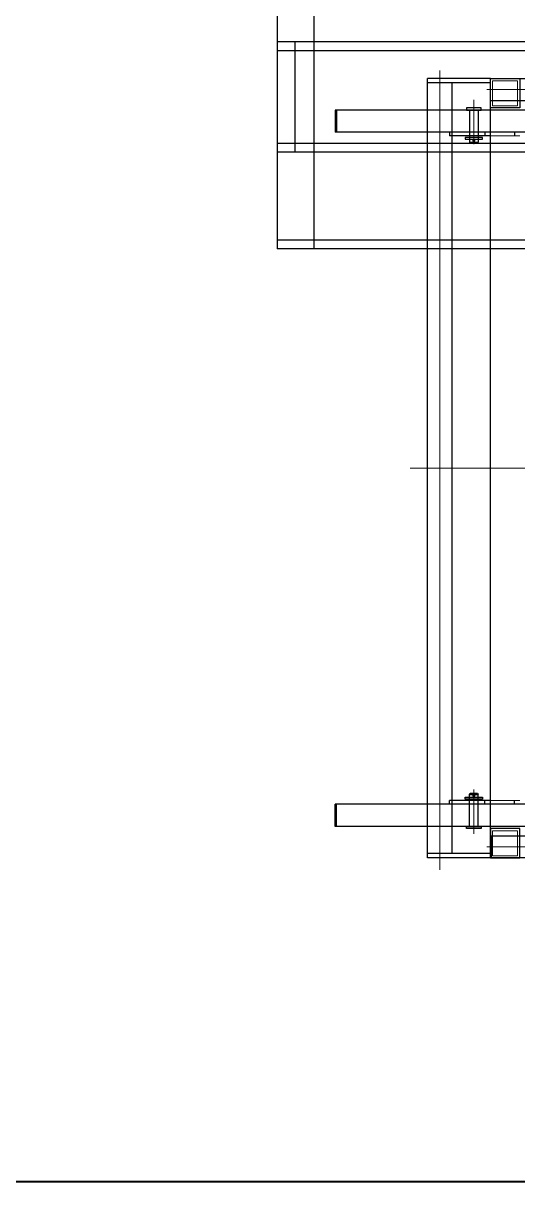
# Model space of a CAD drawing. Extents: x 539033 to 804858, y 468425 to 1263560.
# Drawn here: x 731842 to 732515, y 490589 to 492165 of the extents above; entities that cross this region are included whole.
import ezdxf

# ---------------------------------------------------------------- set-up
doc = ezdxf.new("R2010")
doc.units = 0
doc.header["$LTSCALE"] = 1000
doc.header["$MEASUREMENT"] = 0
for name, pattern in [('0', [0, 0]), ('ACAD_ISO02W100', [15, 12, -3]), ('ACAD_ISO04W100', [30, 24, -3, 0, -3]), ('SOLID', [0])]:
    doc.linetypes.add(name, pattern=pattern)
doc.layers.get('0').update_dxf_attribs({"linetype": 'CONTINUOUS'})
doc.layers.add('5剖面线层', color=2, linetype='CONTINUOUS')
for name, color, linetype, lineweight in [('标注', 7, 'SOLID', 15), ('点划线', 1, 'ACAD_ISO04W100', 15), ('粗实线', 7, '0', 30), ('虚线', 6, 'ACAD_ISO02W100', 18)]:
    doc.layers.add(name, color=color, linetype=linetype, lineweight=lineweight)

# ---------------------------------------------------------------- blocks, each defined once
blk = doc.blocks.new('A$C513352F2')
at = {"layer": '点划线'}
blk.add_line((68.9, 0), (68.9, 1086.9), dxfattribs=at)
at = {"layer": '粗实线', "color": 5}
for p, q in [((0, 1070.9), (85.7, 1070.9)), ((0, 1064.9), (85.7, 1064.9)), ((52.2, 1064.9), (52.2, 16.9)), ((85.7, 1070.9), (85.7, 10.9)), ((0, 16.9), (85.7, 16.9)), ((0, 10.9), (85.7, 10.9))]:
    blk.add_line(p, q, dxfattribs=at)
blk = doc.blocks.new('A$C458447FD')
for p, q in [((176.4, 1000.1), (176.4, 997.6)), ((176.4, 997.6), (200.4, 997.6)), ((200.4, 997.6), (200.4, 1000.1)), ((176.4, 100.1), (176.4, 102.6)), ((176.4, 102.6), (200.4, 102.6)), ((200.4, 102.6), (200.4, 100.1))]:
    blk.add_line(p, q)
at = {"layer": '点划线'}
for p, q in [((206, 1065.1), (1376.8, 1065.1)), ((188.4, 1047.4), (188.4, 987)), ((186.4, 995.6), (190.4, 995.6)), ((101.7, 550.1), (1459.1, 550.1)), ((186.4, 104.6), (190.4, 104.6)), ((188.4, 48.9), (188.4, 109.3)), ((206, 35.1), (1376.8, 35.1))]:
    blk.add_line(p, q, dxfattribs=at)
at = {"layer": '粗实线'}
for p, q in [((212.5, 1080.1), (212.5, 1050.1)), ((211, 1050.1), (1361, 1050.1)), ((1109.8, 1037.1), (0, 1037.1)), ((0, 1037.1), (0, 1007.1)), ((1.5, 1037.1), (1.5, 1007.1)), ((182.4, 1037.1), (182.4, 993.6)), ((194.4, 1037.1), (194.4, 993.6)), ((1118.6, 1007.1), (0, 1007.1)), ((248.5, 1007.1), (153.1, 1007.1)), ((155.5, 1007.1), (155.5, 1002.1)), ((211, 1002.1), (155.5, 1002.1)), ((200.4, 1000.1), (176.4, 1000.1)), ((182.4, 993.6), (183.4, 992.6)), ((182.4, 993.6), (194.4, 993.6)), ((193.4, 992.6), (194.4, 993.6)), ((203.4, 1007.1), (203.4, 1002.1)), ((243.5, 1007.1), (243.5, 1002.1)), ((193.4, 992.6), (183.4, 992.6)), ((155.5, 93.1), (155.5, 98.1)), ((211, 98.1), (155.5, 98.1)), ((200.4, 100.1), (176.4, 100.1)), ((182.4, 106.6), (183.4, 107.6)), ((182.4, 63.1), (182.4, 106.6)), ((182.4, 106.6), (194.4, 106.6)), ((193.4, 107.6), (183.4, 107.6)), ((193.4, 107.6), (194.4, 106.6)), ((194.4, 63.1), (194.4, 106.6)), ((203.4, 93.1), (203.4, 98.1)), ((243.5, 93.1), (243.5, 98.1)), ((0, 63.1), (0, 93.1)), ((1118.6, 93.1), (0, 93.1)), ((1.5, 63.1), (1.5, 93.1)), ((1109.8, 63.1), (0, 63.1)), ((211, 50.1), (1361, 50.1))]:
    blk.add_line(p, q, dxfattribs=at)
for points in [[(211, 20.1), (1361, 20.1), (1361, 1080.1), (211, 1080.1)], [(251, 1040.1), (211, 1040.1), (211, 1080.1), (251, 1080.1)], [(251, 60.1), (211, 60.1), (211, 20.1), (251, 20.1)]]:
    blk.add_lwpolyline(points, close=True, dxfattribs=at)
at = {"layer": '粗实线', "color": 4}
for points in [[(198.4, 1037.1), (198.4, 1040.1), (178.4, 1040.1), (178.4, 1037.1)], [(198.4, 63.1), (198.4, 60.1), (178.4, 60.1), (178.4, 63.1)]]:
    blk.add_lwpolyline(points, close=True, dxfattribs=at)
at = {"layer": '粗实线'}
for centre in [(188.4, 995.6), (188.4, 104.6)]:
    blk.add_circle(centre, 1.5, dxfattribs=at)
at = {"layer": '虚线'}
for p, q in [((251, 1002.1), (211, 1002.1)), ((251, 98.1), (211, 98.1))]:
    blk.add_line(p, q, dxfattribs=at)
for points in [[(248, 1043.1), (214, 1043.1), (214, 1077.1), (248, 1077.1)], [(248, 57.1), (214, 57.1), (214, 23.1), (248, 23.1)]]:
    blk.add_lwpolyline(points, close=True, dxfattribs=at)
at = {"layer": '标注', "xscale": -1}
blk.add_blockref('A$C513352F2', (211, 9.2), dxfattribs=at)

msp = doc.modelspace()

# ---------------------------------------------------------------- linework, layer by layer
at = {"layer": '5剖面线层', "color": 5, "lineweight": 40, "ltscale": 100}
msp.add_lwpolyline([(726513.9, 493138), (747045.5, 493138), (747045.5, 490589.2), (726513.9, 490589.2)], close=True, dxfattribs=at)
at = {"layer": '粗实线', "color": 0, "ltscale": 100}
for p, q in [((732187.1, 492292.1), (732187.1, 491857.8)), ((732237.1, 492292.1), (732237.1, 491857.8))]:
    msp.add_line(p, q, dxfattribs=at)
at = {"layer": '粗实线', "color": 6, "ltscale": 100}
for p, q in [((735337.1, 492139.4), (732187.1, 492139.4)), ((732211.7, 491989.4), (732211.7, 492139.4)), ((735337.1, 492127.4), (732187.1, 492127.4)), ((735337.1, 492001.4), (732187.1, 492001.4)), ((735337.1, 491989.4), (732187.1, 491989.4)), ((735337.1, 491869.8), (732187.1, 491869.8)), ((735337.1, 491857.8), (732187.1, 491857.8))]:
    msp.add_line(p, q, dxfattribs=at)

# ---------------------------------------------------------------- block references
at = {"color": 0, "ltscale": 100, "xscale": -1, "rotation": 180}
msp.add_blockref('A$C458447FD', (732266.4, 492109.7), dxfattribs=at)

doc.saveas('drawing.dxf')
